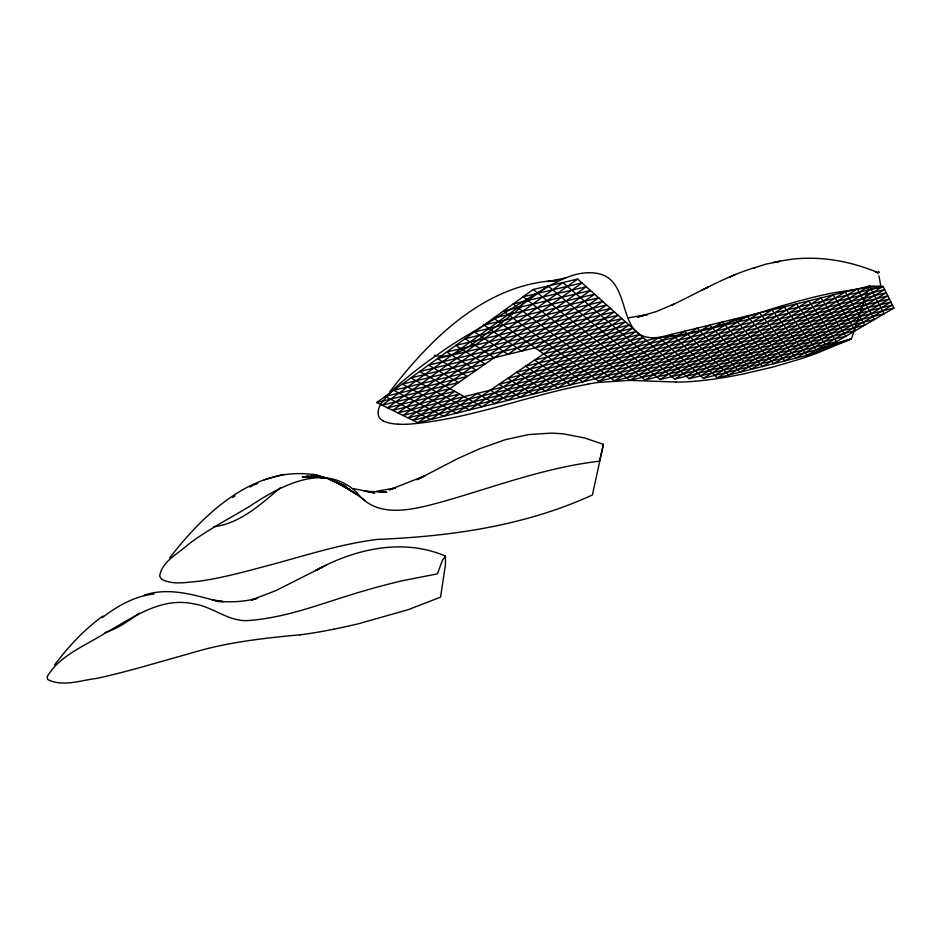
<?xml version="1.0" encoding="UTF-8"?>
<svg xmlns="http://www.w3.org/2000/svg" width="941" height="941" viewBox="0 0 941 941"><rect width="100%" height="100%" fill="white"/><g stroke="black" fill="none" stroke-linecap="round" stroke-linejoin="round"><path stroke-width="1.41" d="M603.428 444.34L592.395 494.978C524.949 525.878 450.857 536.441 377.412 539.393C338.866 544.204 301.861 556.696 264.421 566.506C242.602 572.351 220.723 578.245 198.304 581.338C186.177 582.244 172.544 585.314 161.393 579.044L159.652 576.151C161.817 561.224 178.425 553.602 188.565 544.204C207.561 529.83 228.769 518.879 249.142 506.681C280.136 485.956 325.068 460.949 357.286 493.013C378.07 520.279 415.91 508.858 443.646 501.412C495.189 486.615 545.862 467.383 599.464 461.184L603.428 444.34L584.361 437.883L563.012 433.801L551.72 433.083L528.548 434.577L505.235 439.718L479.875 448.669L457.808 458.538L417.122 479.698L425.203 475.675L389.245 489.908M691.576 381.505A244.272 66.929 -21.9 0 0 743.731 373.871L772.855 367.072L799.65 359.203A119.789 31.194 -21.2 0 0 818.305 352.64L851.334 338.878L869.213 286.264M527.019 298.662L519.855 306.884M54.554 664.969C68.422 646.643 84.184 629.494 102.91 616.037M389.703 391.856C430.66 338.454 485.58 283.806 556.907 280.477L547.733 281.559L565.212 278.054M169.745 557.848C204.268 513.021 255.776 463.913 317.27 475.252M280.336 487.803C260.857 504.164 240.084 523.596 213.83 526.713M512.398 313.694L513.751 312.518M101.993 617.814C117.143 606.133 134.763 595.982 154.101 593.983M500.341 323.645C480.98 335.549 459.149 361.05 434.307 355.357M139.35 613.132C128.705 620.86 117.719 628.706 105.016 632.599M533.253 289.475L645.032 379.999L747.178 315.929L784.818 360.885L889.374 298.991L408.018 417.886L590.454 290.51L503.353 311.071L598.77 381.352L671.886 334.337L717.36 377.882L807.025 355.298L892.444 305.06L417.863 422.721L376.741 402.536L533.253 289.475L577.668 279.077L689.118 378.705L836.514 341.701L808.766 300.861L686.318 376.212M577.668 279.077L392.715 410.37L459.479 393.973L417.863 422.721M875.942 272.443L877.141 272.184L878.212 273.713M464.136 396.608L430.813 419.51L385.14 396.467L467.371 376.447L437.541 358.615L618.119 315.235L482.157 406.783L419.686 371.519L625.506 321.846L507.575 400.478L490.332 390.162M535.194 347.794L602.675 301.426L474.487 331.914L507.917 354.392L594.594 294.204L493.613 318.105L582.832 381.823L646.443 340.56M232.686 497.495L235.085 495.872M595.23 378.741L659.182 337.443L703.35 378.294L816.165 349.923L851.334 338.878L807.025 355.298L771.938 309.871L659.959 379.564L548.109 285.993L382.14 405.183L449.951 388.598M611.038 378.306L684.542 331.244L728.687 375.024L871.072 289.299L882.987 286.382L893.95 308.036L831.068 344.9L816.165 349.923L784.253 306.86L671.745 376.612M641.88 377.447L734.733 318.964L773.655 363.697L887.81 295.897L402.983 415.416L586.255 286.758L513.198 303.955L614.438 380.893L697.152 328.162L739.979 372.177L882.987 286.382L507.74 378.329L532.829 394.22L632.681 328.256L539.475 350.852L606.616 304.955L465.089 338.713L494.201 357.709M626.588 377.87L709.714 325.08L751.247 369.343L884.611 289.593L498.989 384.281L520.22 397.337L629.117 325.068L410.899 377.859L469.383 409.947L614.344 311.859L446.622 352.052L476.217 370.272L393.632 390.327L443.717 416.31L477.252 393.385L494.895 403.618L621.836 318.564L428.555 365.096L458.608 382.552L376.741 402.536M629.858 380.446L722.241 322.022L762.469 366.52L886.222 292.769L397.878 412.911L581.997 282.947L523.161 296.756L629.858 380.446L874.436 319.47L857.31 288.993L714.784 375.412M656.936 377.023L759.575 312.894L795.933 358.086L890.915 302.049L412.97 420.321L454.75 391.303L387.469 407.794L562.918 282.523L674.65 379.129L845.865 336.219L820.964 297.885L689.118 378.705M674.65 379.129L796.533 303.861L825.386 344.5L831.068 344.9L851.334 338.878M700.669 375.812L833.114 294.909L855.298 330.691L659.959 379.564M703.35 378.294L845.23 291.945L864.826 325.104L645.032 379.999M717.36 377.882L869.343 286.052L880.917 286.346L878.941 275.889M250 487.05L252.529 485.65M628.27 317.87L647.432 314.612L637.563 316.999L656.053 311.647L673.921 304.143L671.756 305.155C699.257 292.169 725.664 276.289 754.964 267.562L753.376 268.067L766.292 264.068L779.913 261.292L773.102 262.492M326.068 565.27L315.553 570.54C354.616 548.956 402.948 537.782 445.446 556.096L445.446 564.882L440.541 597.17L408.053 609.721L358.003 623.883A181.825 38.804 -17.4 0 1 333.796 629.176M705.973 288.193L707.82 287.287L701.774 290.193M322.269 567.188L275.972 590.572L251.859 599.84M730.628 276.63L729.299 277.242L735.544 274.419M253.823 485.121L257.693 483.509M264.303 479.769L283.712 474.346M390.35 489.638L395.42 487.944L376.224 491.32L386.751 492.249L364.226 491.131L374.718 492.943L353.251 488.579M251.953 599.923L257.481 598.241C243.931 601.969 230.016 602.416 216.112 601.17L223.076 601.593L212.184 599.793M598.77 381.352L893.95 308.036M614.438 380.893L884.152 313.776L869.343 286.052L516.585 372.307L545.392 391.103L636.198 331.397L543.698 353.875M403.948 580.409L437.424 573.869L442.388 560.33L445.446 556.096M144.302 595.088C169.192 586.878 194.716 595.088 218.877 601.617M778.136 261.598C811.083 254.258 845.736 259.387 876.706 272.09M333.737 629.223L325.127 630.882A162.487 34.523 -17.4 0 1 299.826 634.857M587.866 384.199C526.972 395.396 468.689 419.968 406.594 424.32M599.146 382.399L629.541 380.364L675.861 382.022M299.92 634.81C262.61 638.257 225.193 642.456 189.27 653.689C158.288 662.146 127.588 671.815 96.147 678.496C80.479 680.367 62.377 687.236 47.65 679.449L47.05 676.979C59.071 655.689 84.961 645.902 104.863 633.293C132.081 618.296 160.276 596.712 193.399 603.804C213.36 606.533 229.428 623.036 250.471 620.342C290.781 617.061 328.444 600.734 367.072 589.983A132.928 26.16 -17.2 0 1 403.948 580.409M868.919 287.37L832.891 292.933A181.448 45.827 -20.6 0 0 787.041 304.39C745.919 316.082 705.679 332.726 662.899 337.349A72.045 20.878 -20.8 0 1 657.041 337.548C613.932 341.748 634.552 279.218 596.582 273.302C574.139 269.667 553.849 283.664 535.158 294.133C511.292 308.836 487.391 323.457 463.243 337.701A262.104 74.809 -19.9 0 0 446.199 348.582L428.026 361.297A390.256 105.663 -20.5 0 0 415.581 370.695C404.077 379.917 392.291 389.139 383.187 400.842C378.306 406.23 374.694 417.039 383.305 420.874M312.635 477.099L302.226 476.864L317.399 477.169L306.684 476.146L321.881 477.628L311.059 475.828L326.104 478.416M346.264 486.426L335.267 481.698L348.029 488.555C337.278 481.863 325.421 477.099 313.047 474.358L327.339 478.263L350.405 489.826L333.796 480.863L344.1 485.344L330.068 479.498M335.267 481.698L353.451 492.155L365.496 500.812M521.761 306.001A84.89 14.48 -32.1 0 1 515.75 311.683M512.821 313.506A93.194 13.456 -33.6 0 1 500.706 323.516M878.471 271.549A159.3 15.221 -83.4 0 1 879.376 272.467M868.908 287.381A224.064 55.837 -20.3 0 1 880.905 286.358M691.541 381.528A227.722 62.13 -21.7 0 1 675.756 382.093M587.984 384.093A110.532 29.159 -18.9 0 1 599.288 382.293M406.618 424.309A92.947 27.595 -18.4 0 1 398.102 424.168M398.078 424.191A81.726 24.207 -18.3 0 1 383.234 420.898M598.664 297.838L521.573 351.087L484.003 325.057L598.664 297.838M610.509 308.436L456.573 413.123L402.219 384.128L485.168 364.026L455.797 345.418L610.509 308.436M639.657 334.49L557.907 387.998L525.525 366.225L643.068 337.548L570.387 384.904L534.559 360.085L639.657 334.49M340.807 484.427L331.244 479.839L344.335 486.473L356.615 494.437L340.807 484.427"/></g></svg>
